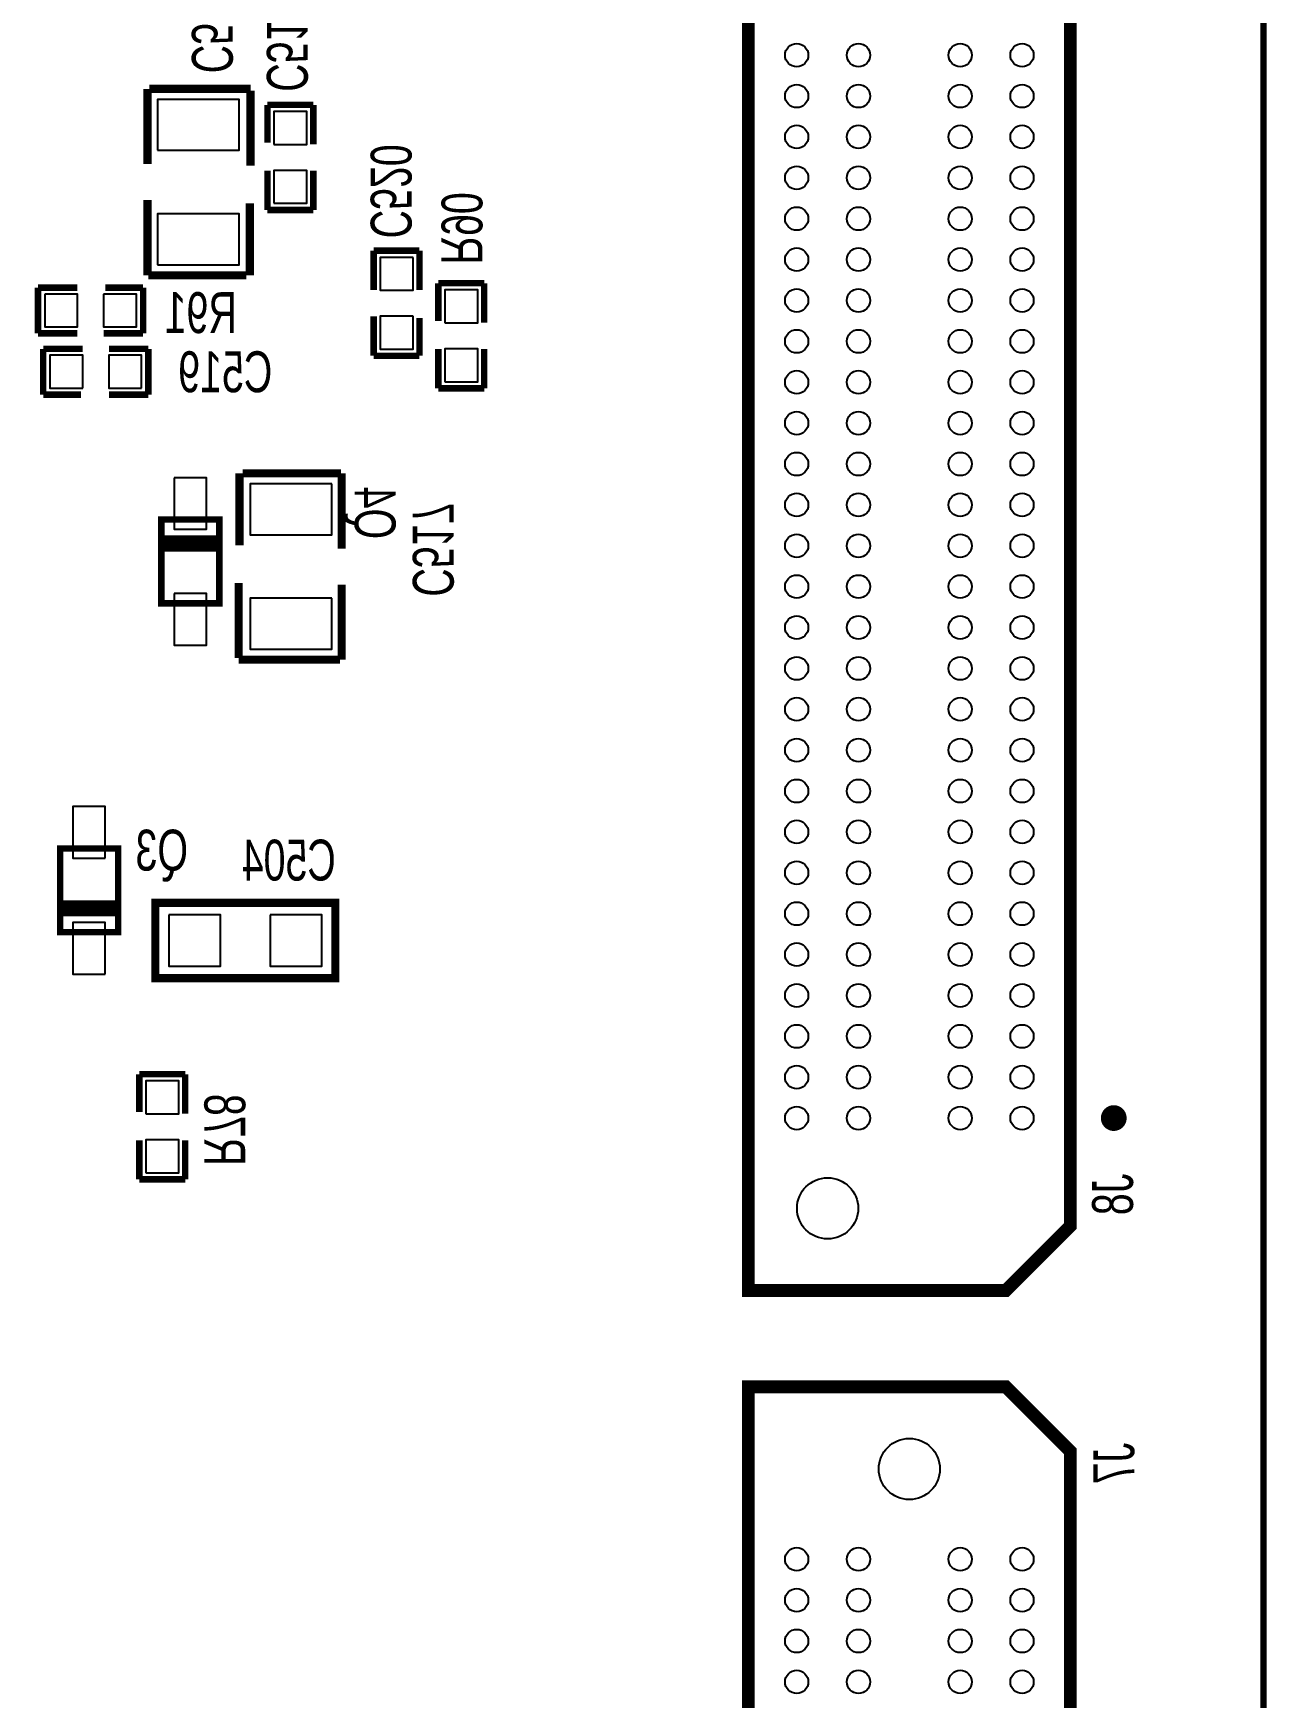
# Model space of a CAD drawing. Extents: x -3 to 103, y -3 to 103.
# Drawn here: x 83.89 to 103.05, y 44.42 to 70.28 of the extents above; entities that cross this region are included whole.
import ezdxf

# ---------------------------------------------------------------- set-up
doc = ezdxf.new("R2010")
doc.units = 0
for name, color, linetype in [('BG_OUTLINE', 254, 'CONTINUOUS'), ('PG_SILKSCREEN_BOTTOM', 92, 'CONTINUOUS'), ('PIN_BOTTOM', 140, 'CONTINUOUS'), ('RD_SILKSCREEN_BOTTOM', 142, 'CONTINUOUS')]:
    doc.layers.add(name, color=color, linetype=linetype)

msp = doc.modelspace()

# ---------------------------------------------------------------- linework, layer by layer
at = {"layer": 'BG_OUTLINE', "const_width": 0.09906}
msp.add_lwpolyline([(-2.999994, 102.999794), (102.999794, 102.999794), (102.999794, -2.999994), (-2.999994, -2.999994), (-2.999994, 102.999794)], dxfattribs=at)
at = {"layer": 'PG_SILKSCREEN_BOTTOM'}
for points, const_width in [([(94.998794, 93.568774), (94.998794, 50.748946), (98.99904, 50.748946), (99.999038, 51.748944), (99.999038, 92.568776), (98.99904, 93.568774), (94.998794, 93.568774)], 0.199898), ([(85.66658, 69.412358), (85.66658, 68.243958)], 0.127), ([(87.26678, 69.412358), (85.69198, 69.412358)], 0.127), ([(87.26678, 68.218558), (87.26678, 69.386958)], 0.127), ([(88.240362, 69.164708), (87.529162, 69.164708)], 0.1016), ([(87.529162, 69.16039), (87.529162, 68.57619)], 0.1016), ([(88.240362, 68.55079), (88.240362, 69.16039)], 0.1016), ([(87.529162, 67.530472), (87.529162, 68.140072)], 0.1016), ([(88.240362, 67.530472), (88.240362, 68.140072)], 0.1016), ([(85.66658, 66.516758), (85.66658, 67.685158)], 0.127), ([(87.25408, 67.634358), (87.25408, 66.516758)], 0.127), ([(88.240362, 67.530472), (87.529162, 67.530472)], 0.1016), ([(89.179146, 66.900298), (89.890346, 66.900298)], 0.1016), ([(89.179146, 66.900298), (89.179146, 66.290698)], 0.1016), ([(89.890346, 66.900298), (89.890346, 66.290698)], 0.1016), ([(87.20328, 66.516758), (85.67928, 66.516758)], 0.127), ([(90.895678, 66.39433), (90.184478, 66.39433)], 0.1016), ([(83.965034, 66.32575), (84.574634, 66.32575)], 0.1016), ([(83.965034, 65.61455), (83.965034, 66.32575)], 0.1016), ([(85.594952, 66.32575), (85.010752, 66.32575)], 0.1016), ([(85.59927, 65.61455), (85.59927, 66.32575)], 0.1016), ([(90.184478, 66.390012), (90.184478, 65.805812)], 0.1016), ([(90.895678, 65.780412), (90.895678, 66.390012)], 0.1016), ([(89.179146, 65.87998), (89.179146, 65.27038)], 0.1016), ([(89.890346, 65.27038), (89.890346, 65.85458)], 0.1016), ([(83.965034, 65.61455), (84.574634, 65.61455)], 0.1016), ([(84.04479, 65.37452), (84.04479, 64.66332)], 0.1016), ([(84.658708, 65.37452), (84.049108, 65.37452)], 0.1016), ([(84.985352, 65.61455), (85.594952, 65.61455)], 0.1016), ([(85.679026, 65.37452), (85.069426, 65.37452)], 0.1016), ([(85.679026, 65.37452), (85.679026, 64.66332)], 0.1016), ([(90.184478, 64.760094), (90.184478, 65.369694)], 0.1016), ([(90.895678, 64.760094), (90.895678, 65.369694)], 0.1016), ([(89.179146, 65.266062), (89.890346, 65.266062)], 0.1016), ([(84.049108, 64.66332), (84.633308, 64.66332)], 0.1016), ([(85.679026, 64.66332), (85.069426, 64.66332)], 0.1016), ([(90.895678, 64.760094), (90.184478, 64.760094)], 0.1016), ([(87.094314, 62.323726), (87.094314, 63.441326)], 0.127), ([(87.145114, 63.441326), (88.669114, 63.441326)], 0.127), ([(88.681814, 63.441326), (88.681814, 62.272926)], 0.127), ([(85.880956, 61.42228), (86.781132, 61.42228), (86.781132, 62.722252), (85.880956, 62.722252), (85.880956, 61.42228)], 0.100076), ([(85.899244, 62.427866), (86.762844, 62.427866)], 0.100076), ([(85.899244, 62.351666), (86.762844, 62.351666)], 0.100076), ([(85.899244, 62.275466), (86.762844, 62.275466)], 0.100076), ([(87.081614, 61.739526), (87.081614, 60.571126)], 0.127), ([(88.681814, 60.545726), (88.681814, 61.714126)], 0.127), ([(87.081614, 60.545726), (88.656414, 60.545726)], 0.127), ([(85.208872, 57.614058), (84.308696, 57.614058), (84.308696, 56.314086), (85.208872, 56.314086), (85.208872, 57.614058)], 0.100076), ([(85.190584, 56.760872), (84.326984, 56.760872)], 0.100076), ([(85.190584, 56.684672), (84.326984, 56.684672)], 0.100076), ([(85.190584, 56.608472), (84.326984, 56.608472)], 0.100076), ([(88.582246, 56.769), (85.788246, 56.769), (85.788246, 55.6006), (88.582246, 55.6006), (88.582246, 56.769)], 0.127), ([(86.251288, 54.107842), (85.540088, 54.107842)], 0.1016), ([(85.540088, 54.103524), (85.540088, 53.519324)], 0.1016), ([(86.251288, 53.493924), (86.251288, 54.103524)], 0.1016), ([(85.540088, 52.473606), (85.540088, 53.083206)], 0.1016), ([(86.251288, 52.473606), (86.251288, 53.083206)], 0.1016), ([(86.251288, 52.473606), (85.540088, 52.473606)], 0.1016), ([(94.998794, 49.250854), (94.998794, 6.431026), (98.99904, 6.431026), (99.999038, 7.431024), (99.999038, 48.250856), (98.99904, 49.250854), (94.998794, 49.250854)], 0.199898)]:
    msp.add_lwpolyline(points, dxfattribs=dict(at, const_width=const_width))
at = {"layer": 'PG_SILKSCREEN_BOTTOM', "const_width": 0.199898}
msp.add_lwpolyline([(100.773992, 53.42636, 1), (100.57384, 53.42636, 1), (100.773992, 53.42636)], format="xyb", dxfattribs=at)
at = {"layer": 'PIN_BOTTOM'}
for points in [[(85.81898, 68.458588), (87.08898, 68.458588), (87.08898, 69.248528), (85.81898, 69.248528)], [(87.629492, 68.54952), (88.140032, 68.54952), (88.140032, 69.06006), (87.629492, 69.06006)], [(87.629492, 67.63512), (88.140032, 67.63512), (88.140032, 68.14566), (87.629492, 68.14566)], [(85.81898, 66.680588), (87.08898, 66.680588), (87.08898, 67.470528), (85.81898, 67.470528)], [(89.790016, 66.79565), (89.279476, 66.79565), (89.279476, 66.28511), (89.790016, 66.28511)], [(84.069682, 66.22542), (84.069682, 65.71488), (84.580222, 65.71488), (84.580222, 66.22542)], [(84.984082, 66.22542), (84.984082, 65.71488), (85.494622, 65.71488), (85.494622, 66.22542)], [(90.284808, 65.779142), (90.795348, 65.779142), (90.795348, 66.289682), (90.284808, 66.289682)], [(89.790016, 65.88125), (89.279476, 65.88125), (89.279476, 65.37071), (89.790016, 65.37071)], [(84.659978, 64.76365), (84.659978, 65.27419), (84.149438, 65.27419), (84.149438, 64.76365)], [(85.574378, 64.76365), (85.574378, 65.27419), (85.063838, 65.27419), (85.063838, 64.76365)], [(90.284808, 64.864742), (90.795348, 64.864742), (90.795348, 65.375282), (90.284808, 65.375282)], [(86.080854, 63.372238), (86.080854, 62.572138), (86.581234, 62.572138), (86.581234, 63.372238)], [(88.529414, 63.277496), (87.259414, 63.277496), (87.259414, 62.487556), (88.529414, 62.487556)], [(86.080854, 61.572394), (86.080854, 60.772294), (86.581234, 60.772294), (86.581234, 61.572394)], [(88.529414, 61.499496), (87.259414, 61.499496), (87.259414, 60.709556), (88.529414, 60.709556)], [(85.008974, 57.463944), (85.008974, 58.264044), (84.508594, 58.264044), (84.508594, 57.463944)], [(85.008974, 55.6641), (85.008974, 56.4642), (84.508594, 56.4642), (84.508594, 55.6641)], [(85.997796, 56.58485), (85.997796, 55.78475), (86.797896, 55.78475), (86.797896, 56.58485)], [(87.572596, 56.58485), (87.572596, 55.78475), (88.372696, 55.78475), (88.372696, 56.58485)], [(85.640418, 53.492654), (86.150958, 53.492654), (86.150958, 54.003194), (85.640418, 54.003194)], [(85.640418, 52.578254), (86.150958, 52.578254), (86.150958, 53.088794), (85.640418, 53.088794)]]:
    msp.add_lwpolyline(points, close=True, dxfattribs=at)
for centre, radius in [((95.748856, 69.93636), 0.18034), ((96.708976, 69.93636), 0.18034), ((98.288856, 69.93636), 0.18034), ((99.248976, 69.93636), 0.18034), ((95.748856, 69.30136), 0.18034), ((96.708976, 69.30136), 0.18034), ((98.288856, 69.30136), 0.18034), ((99.248976, 69.30136), 0.18034), ((95.748856, 68.66636), 0.18034), ((96.708976, 68.66636), 0.18034), ((98.288856, 68.66636), 0.18034), ((99.248976, 68.66636), 0.18034), ((95.748856, 68.03136), 0.18034), ((96.708976, 68.03136), 0.18034), ((98.288856, 68.03136), 0.18034), ((99.248976, 68.03136), 0.18034), ((95.748856, 67.39636), 0.18034), ((96.708976, 67.39636), 0.18034), ((98.288856, 67.39636), 0.18034), ((99.248976, 67.39636), 0.18034), ((95.748856, 66.76136), 0.18034), ((96.708976, 66.76136), 0.18034), ((98.288856, 66.76136), 0.18034), ((99.248976, 66.76136), 0.18034), ((95.748856, 66.12636), 0.18034), ((96.708976, 66.12636), 0.18034), ((98.288856, 66.12636), 0.18034), ((99.248976, 66.12636), 0.18034), ((95.748856, 65.49136), 0.18034), ((96.708976, 65.49136), 0.18034), ((98.288856, 65.49136), 0.18034), ((99.248976, 65.49136), 0.18034), ((95.748856, 64.85636), 0.18034), ((96.708976, 64.85636), 0.18034), ((98.288856, 64.85636), 0.18034), ((99.248976, 64.85636), 0.18034), ((95.748856, 64.22136), 0.18034), ((96.708976, 64.22136), 0.18034), ((98.288856, 64.22136), 0.18034), ((99.248976, 64.22136), 0.18034), ((95.748856, 63.58636), 0.18034), ((96.708976, 63.58636), 0.18034), ((98.288856, 63.58636), 0.18034), ((99.248976, 63.58636), 0.18034), ((95.748856, 62.95136), 0.18034), ((96.708976, 62.95136), 0.18034), ((98.288856, 62.95136), 0.18034), ((99.248976, 62.95136), 0.18034), ((95.748856, 62.31636), 0.18034), ((96.708976, 62.31636), 0.18034), ((98.288856, 62.31636), 0.18034), ((99.248976, 62.31636), 0.18034), ((95.748856, 61.68136), 0.18034), ((96.708976, 61.68136), 0.18034), ((98.288856, 61.68136), 0.18034), ((99.248976, 61.68136), 0.18034), ((95.748856, 61.04636), 0.18034), ((96.708976, 61.04636), 0.18034), ((98.288856, 61.04636), 0.18034), ((99.248976, 61.04636), 0.18034), ((95.748856, 60.41136), 0.18034), ((96.708976, 60.41136), 0.18034), ((98.288856, 60.41136), 0.18034), ((99.248976, 60.41136), 0.18034), ((95.748856, 59.77636), 0.18034), ((96.708976, 59.77636), 0.18034), ((98.288856, 59.77636), 0.18034), ((99.248976, 59.77636), 0.18034), ((95.748856, 59.14136), 0.18034), ((96.708976, 59.14136), 0.18034), ((98.288856, 59.14136), 0.18034), ((99.248976, 59.14136), 0.18034), ((95.748856, 58.50636), 0.18034), ((96.708976, 58.50636), 0.18034), ((98.288856, 58.50636), 0.18034), ((99.248976, 58.50636), 0.18034), ((95.748856, 57.87136), 0.18034), ((96.708976, 57.87136), 0.18034), ((98.288856, 57.87136), 0.18034), ((99.248976, 57.87136), 0.18034), ((95.748856, 57.23636), 0.18034), ((96.708976, 57.23636), 0.18034), ((98.288856, 57.23636), 0.18034), ((99.248976, 57.23636), 0.18034), ((95.748856, 56.60136), 0.18034), ((96.708976, 56.60136), 0.18034), ((98.288856, 56.60136), 0.18034), ((99.248976, 56.60136), 0.18034), ((95.748856, 55.96636), 0.18034), ((96.708976, 55.96636), 0.18034), ((98.288856, 55.96636), 0.18034), ((99.248976, 55.96636), 0.18034), ((95.748856, 55.33136), 0.18034), ((96.708976, 55.33136), 0.18034), ((98.288856, 55.33136), 0.18034), ((99.248976, 55.33136), 0.18034), ((95.748856, 54.69636), 0.18034), ((96.708976, 54.69636), 0.18034), ((98.288856, 54.69636), 0.18034), ((99.248976, 54.69636), 0.18034), ((95.748856, 54.06136), 0.18034), ((96.708976, 54.06136), 0.18034), ((98.288856, 54.06136), 0.18034), ((99.248976, 54.06136), 0.18034), ((95.748856, 53.42636), 0.18034), ((96.708976, 53.42636), 0.18034), ((98.288856, 53.42636), 0.18034), ((99.248976, 53.42636), 0.18034), ((96.228916, 52.023772), 0.47498), ((97.498916, 47.976028), 0.47498), ((95.748856, 46.57344), 0.18034), ((96.708976, 46.57344), 0.18034), ((98.288856, 46.57344), 0.18034), ((99.248976, 46.57344), 0.18034), ((95.748856, 45.93844), 0.18034), ((96.708976, 45.93844), 0.18034), ((98.288856, 45.93844), 0.18034), ((99.248976, 45.93844), 0.18034), ((95.748856, 45.30344), 0.18034), ((96.708976, 45.30344), 0.18034), ((98.288856, 45.30344), 0.18034), ((99.248976, 45.30344), 0.18034), ((95.748856, 44.66844), 0.18034), ((96.708976, 44.66844), 0.18034), ((98.288856, 44.66844), 0.18034), ((99.248976, 44.66844), 0.18034)]:
    msp.add_circle(centre, radius, dxfattribs=at)

# ---------------------------------------------------------------- texts
at = {"layer": 'RD_SILKSCREEN_BOTTOM', "text_generation_flag": 2, "width": 0.72}
for s, rotation, p in [('C507', 270, (86.35492, 69.65442)), ('C510', 270, (87.51951, 69.3674)), ('C520', 270, (89.132156, 67.090036)), ('R90', 270, (90.23223, 66.685922)), ('Q4', 270, (88.88349, 62.419484)), ('C517', 270, (89.785952, 61.525404)), ('R78', 270, (86.54923, 52.681378)), ('J8', 90, (100.972366, 52.563268)), ('J7', 90, (100.991924, 48.38319))]:
    msp.add_text(s, height=0.635, rotation=rotation, dxfattribs=at).set_placement(p)
for s, p in [('R91', (87.05342, 65.620138)), ('C519', (87.6046, 64.701166)), ('Q3', (86.29523, 57.27065)), ('C504', (88.590882, 57.115964))]:
    msp.add_text(s, height=0.635, dxfattribs=at).set_placement(p)

doc.saveas('drawing.dxf')
